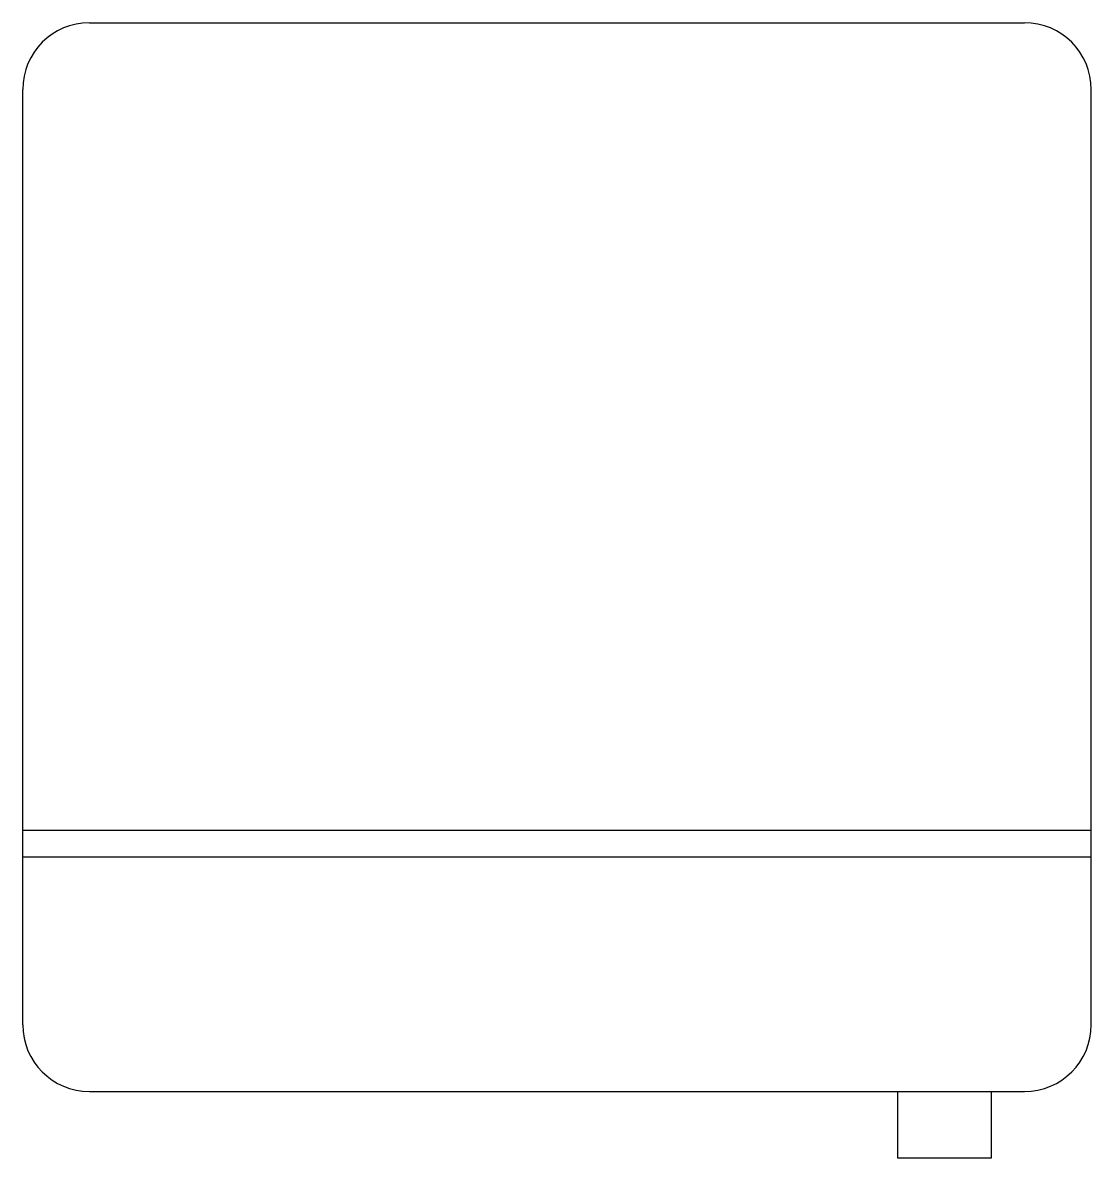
# Model space of a CAD drawing. Extents: x 164098.4 to 164178.4, y 624764.2 to 624849.2.
import ezdxf

# ---------------------------------------------------------------- set-up
doc = ezdxf.new("R2010")
doc.units = 0
doc.header["$LTSCALE"] = 70
doc.header["$MEASUREMENT"] = 0
doc.layers.get('0').update_dxf_attribs({"linetype": 'CONTINUOUS'})

msp = doc.modelspace()

# ---------------------------------------------------------------- linework, layer by layer
for p, q in [((164103.412, 624849.161), (164173.412, 624849.161)), ((164098.412, 624774.161), (164098.412, 624844.161)), ((164178.412, 624774.161), (164178.412, 624844.161)), ((164178.412, 624788.703), (164098.412, 624788.703)), ((164178.412, 624786.703), (164098.412, 624786.703)), ((164103.412, 624769.161), (164173.412, 624769.161)), ((164163.928, 624764.161), (164163.928, 624769.161)), ((164170.928, 624769.161), (164170.928, 624764.161)), ((164170.928, 624764.161), (164163.928, 624764.161))]:
    msp.add_line(p, q)
for centre, start, end in [((164103.412, 624844.161), 90, 180), ((164173.412, 624844.161), 0, 90), ((164103.412, 624774.161), 180, 270), ((164173.412, 624774.161), 270, 0)]:
    msp.add_arc(centre, 5, start, end)

doc.saveas('drawing.dxf')
